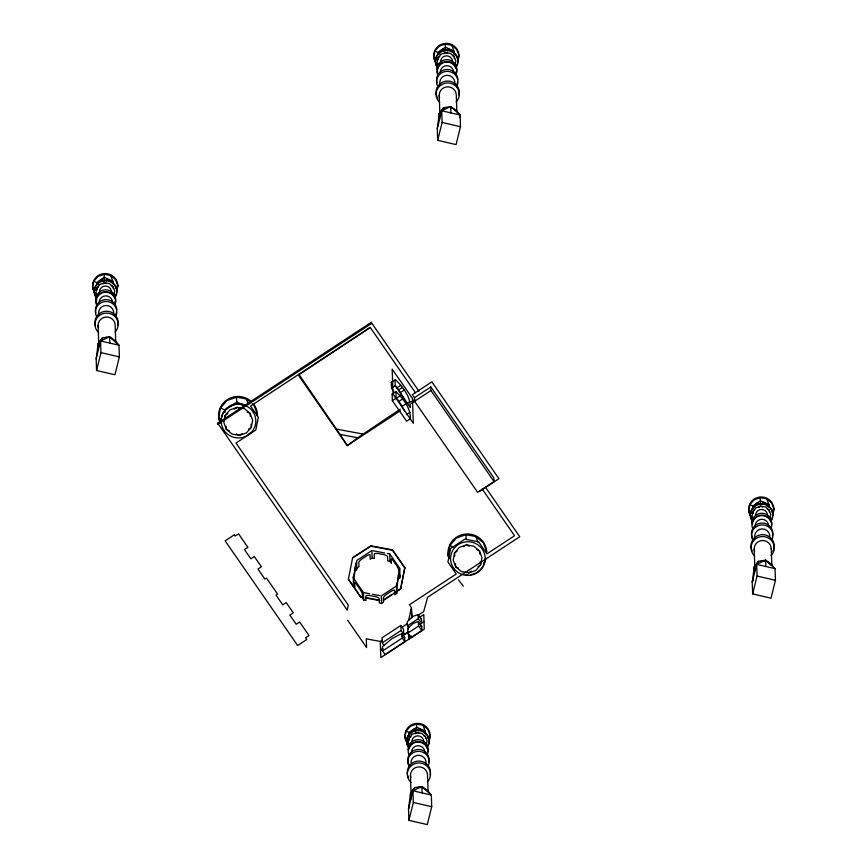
<?xml version="1.0" encoding="UTF-8"?>
<svg xmlns="http://www.w3.org/2000/svg" width="868" height="868" viewBox="0 0 868 868"><rect width="100%" height="100%" fill="white"/><g stroke="black" fill="none" stroke-linecap="round" stroke-linejoin="round"><path stroke-width="1.3" d="M425.428 733.785L425.233 731.095L422.922 725.236L416.488 724.107L410.336 726.266L406.105 731.127L404.933 737.388L407.135 743.366M437.548 70.265L437.678 69.082A9.483 9.223 -2 0 1 455.993 68.594M752.502 523.849L752.632 522.666A9.483 9.223 -2 0 1 770.947 522.178M96.164 358.82L98.149 343.565L102.413 337.869L109.552 336.762L115.401 340.896L118.959 345.214L119.361 356.9L114.934 374.77L96.565 370.495L96.164 358.82L100.59 340.94L102.413 337.869M437.288 128.648L439.284 113.393L443.537 107.697L450.676 106.59L456.525 110.713L460.083 115.043L460.485 126.717L456.058 144.598L437.689 140.323L437.288 128.648L441.714 110.768L443.537 107.697M414.763 787.699L410.51 793.395L408.513 808.65L408.915 820.325L427.284 824.6L431.711 806.719L431.309 795.045L427.75 790.715L421.902 786.592L414.763 787.699L410.51 793.395L410.727 799.71M758.491 561.281L754.238 566.978L752.241 582.233L752.654 593.907L771.012 598.182L775.45 580.301L775.037 568.627L771.478 564.298L765.63 560.175L758.491 561.281L754.238 566.978L754.455 573.292M94.786 293.536L92.583 287.558L93.755 281.297L97.975 276.436L104.138 274.277L110.572 275.406L115.552 279.518L117.755 285.496L116.583 291.756M114.055 294.567L114.706 291.084L113.068 286.635L109.368 283.586L104.583 282.751L100.015 284.346L96.869 287.959L96.001 292.614L96.89 295.011M220.385 422.26L218.693 417.649L220.483 408.025L226.993 400.549L236.465 397.229L246.36 398.965L250.201 402.123M435.91 63.364L433.707 57.386L434.879 51.125L439.099 46.264L445.262 44.105L451.696 45.234L456.676 49.335L458.879 55.324L457.718 61.585M455.179 64.395L455.83 60.901L454.192 56.453L450.492 53.404L445.707 52.568L441.139 54.174L437.993 57.787L437.125 62.431L438.449 66.033M486.774 551.994L483.389 542.782L475.718 536.467L465.823 534.742L456.351 538.051L449.841 545.527L448.04 555.162L449.309 558.612M428.944 741.587L430.105 735.326L427.902 729.337L422.922 725.236M485.657 558.015L484.973 561.629L483.346 563.495M750.863 516.948L748.661 510.97L749.833 504.709L754.064 499.849L760.216 497.689L766.65 498.818L771.641 502.919L773.844 508.908L772.672 515.169M769.916 519.14L770.784 514.485L769.156 510.048L765.446 506.999L760.672 506.152L756.093 507.758L752.957 511.371L752.079 516.015L752.968 518.413M363.247 597.499L360.708 597.021L348.394 579.26L352.614 557.798L370.886 545.798L392.52 549.867L404.824 567.629L400.615 589.079L383.406 600.385M354.741 569.3L355.988 563.093M353.287 577.882L356.271 562.963M387.204 553.448L389.754 553.925L399.92 568.605L399.747 578.283C399.964 563.668 396.014 591.813 396.698 593.462L394.766 594.732L394.625 590.435A6.792 1.335 -34.7 0 0 391.761 590.924L386.13 594.623A6.792 1.335 -34.7 0 0 383.363 597.835L383.515 602.121L381.584 603.39L379.305 602.956L379.164 598.67A6.792 1.53 11.4 0 0 375.779 596.674L369.117 595.426A6.792 1.53 11.4 0 0 365.84 596.164L365.992 600.45L363.714 600.027L362.423 598.16L362.271 593.864A6.792 0.835 56.7 0 0 360.329 589.763L356.531 584.294A6.792 0.835 56.7 0 0 354.686 582.927L354.838 587.213L353.547 585.347C352.864 583.676 356.813 555.563 356.585 570.168L356.77 560.478L371.884 550.562L372.144 558.026L370.224 559.296L370.072 554.999A6.792 1.335 -34.7 0 0 367.207 555.487L361.576 559.187A6.792 1.335 -34.7 0 0 358.809 562.399L358.961 566.685L357.03 567.954M398.141 576.178L398.64 573.694M397.186 582.265L396.437 585.998L381.323 595.915L381.584 603.39M397.685 579.781L398.933 573.574M400.615 589.079L404.824 567.629M408.578 620.468L411.53 607.806L409.425 604.768L456.243 574.019L447.921 562.019L450.644 548.457L464.781 539.18L478.583 541.773L486.948 553.86L514.54 535.74L482.261 489.161M96.565 370.495L100.992 352.625L100.59 340.94L109.552 336.762L118.959 345.214L100.59 340.94L98.149 343.565L98.377 349.88M437.689 140.323L442.127 122.442L441.714 110.768L450.676 106.59L460.083 115.043L459.443 117.592M408.915 820.325L413.352 802.455L412.94 790.77L421.902 786.592L431.309 795.045L412.94 790.77L408.513 808.65L409.403 806.274M752.654 593.907L757.08 576.037L756.668 564.352L765.63 560.175L775.037 568.627L756.668 564.352L752.241 582.233L753.131 579.857M239.807 404.13L245.21 405.953M115.292 288.415L117.755 285.496M457.241 57.266L458.879 55.324M427.642 738.245L430.105 735.326M771.381 511.827L773.844 508.908M439.501 119.708L439.284 113.393L441.714 110.768L460.083 115.043M230.085 406.636L234.251 404.586M93.755 281.297L96.684 282.599L104.399 277.38L112.883 281.265L113.1 283.869M434.879 51.125L437.808 52.416L445.523 47.208L454.007 51.093L454.224 53.697M98.594 286.798L96.869 287.959L97.042 289.988M102.869 283.912L104.583 282.751L106.482 283.608M439.718 56.615L437.993 57.787L438.166 59.805M443.993 53.729L445.707 52.568L447.606 53.436M225.083 412.474L225.007 410.043L236.877 402.025L245.177 405.833M227.839 413.624L225.192 415.403L223.857 422.564L226.374 429.4L232.071 434.098L239.427 435.378L246.458 432.915L251.297 427.371L252.631 420.21L250.114 413.374L244.418 408.676L237.062 407.396L230.02 409.859L225.192 415.403L225.452 418.528M234.414 409.175L237.062 407.396L239.948 408.21M242.074 433.599L239.427 435.378L236.519 434.054M248.649 429.15L251.297 427.371L251.026 424.246M457.186 551.126L454.539 552.916L453.204 560.066L455.722 566.913L461.429 571.6L468.774 572.891L475.816 570.428L480.644 564.873L481.979 557.723L479.461 550.876L473.765 546.189L466.409 544.898L459.378 547.361L454.539 552.916L454.81 556.041M463.762 546.688L466.409 544.898L469.328 546.232M471.422 571.101L468.774 572.891L465.866 571.556M477.997 566.663L480.644 564.873L480.384 561.748M410.944 736.628L409.219 737.789L408.351 742.433L409.24 744.831M415.219 733.731L416.944 732.57L421.718 733.406L425.418 736.465L427.056 740.903L426.188 745.558L426.014 743.529M754.672 510.21L752.957 511.371L753.12 513.4M758.947 507.324L760.672 506.152L762.56 507.02M393.746 391.468L391.49 388.202L391.284 382.245L395.634 379.858C402.969 387.052 410.575 396.687 410.293 407.461L395.244 385.728L395.027 379.772M391.49 388.202L395.244 385.728M397.034 387.779L400.788 385.294M392.141 394.105L395.895 391.62C403.186 398.607 410.803 408.134 410.358 418.745L406.615 421.23L392.369 400.669L392.141 394.105L392.911 394.604M395.45 385.761L398.694 389.884L402.448 387.41M400.376 392.596L404.13 390.123M392.369 400.669L396.123 398.195L395.895 391.62M396.351 398.26L400.094 395.786M395.048 396.719L398.965 401.396L402.719 398.922M404.542 410.857L402.036 406.484L405.79 404M406.332 403.967L410.087 401.493M406.387 414.654L410.13 412.181M371.265 323.634L371.222 322.353L371.265 323.634L217.738 424.452L217.705 423.172L371.222 322.353L418.951 391.218M415.425 392.694L370.213 327.431L250.526 406.04L258.339 417.324L255.789 430.029L236.009 443.027L348.274 605.061L347.254 610.15L217.705 423.172M414.437 397.707L430.832 386.944L493.892 477.975L494.022 481.545L477.628 492.308L414.568 401.287L414.437 397.707L412.343 394.68L431.852 381.866L498.948 478.702L479.429 491.516M400.256 409.143L357.724 437.743L340.093 434.423L299.124 374.672L370.213 327.431M411.519 401.743L414.893 399.53M400.311 410.77L347.222 445.642L357.724 437.743M414.568 401.287L430.962 390.524L430.832 386.944M411.573 403.381L414.947 401.168M404.835 568.041L392.531 550.279L370.907 546.2L352.614 557.798M383.396 599.972L392 594.33M394.148 592.909L400.593 588.678M418.181 615.238L423.66 611.636L427.642 597.227L519.758 536.728L485.896 487.849M401.927 636.146L408.676 631.709L401.938 636.157M382.604 650.946L402.318 638.002L402.166 633.727L399.66 634.573L391.967 638.642L382.452 646.682L382.604 650.946L385.121 654.602L404.835 641.658L404.694 637.383L402.166 633.727M400.897 625.437L401.07 630.472L403.696 634.258L403.522 629.224L400.897 625.437L382.05 637.796L382.235 642.83L384.199 645.673M347.601 620.153L366.578 647.539L366.274 638.815L380.249 641.452L382.506 639.976M401.634 627.423L407.255 623.734M419.342 617.484L423.79 614.566L424.04 621.683M407.363 625.85L418.278 618.678L418.137 614.587L412.777 616.399L407.222 621.748L407.363 625.85L408.709 627.607M382.235 642.83L401.07 630.472M419.461 624.515L424.007 621.64L424.268 629.116L408.719 639.325M407.602 633.26L418.517 626.099L418.365 621.803L416.966 621.922L413.005 623.539L408.047 628.15L407.602 633.26L410.965 637.665L421.881 630.504L421.729 626.208L418.365 621.803M403.577 637.687L404.694 637.383M420.329 626.327L421.729 626.208M420.882 618.992L421.501 618.992L421.642 623.083L418.278 618.678M391.284 382.245L391.891 382.332M336.372 429.063L363.247 434.119M373.153 550.8L384.654 552.959M372.144 558.026L374.423 558.46L374.271 554.164A6.792 1.53 11.4 0 1 377.547 553.426L384.209 554.685A6.792 1.53 11.4 0 1 387.595 556.67L387.736 560.967L390.014 561.39L391.316 563.267L391.164 558.97A6.792 0.835 56.7 0 1 393.009 560.348L396.795 565.817A6.792 0.835 56.7 0 1 398.738 569.907L398.889 574.204L400.191 576.07M354.014 578.923L363.453 592.551L369.833 593.755M372.394 594.233L380.054 595.676M365.775 597.575L378.502 599.962M365.797 597.976L379.783 600.613M442.127 122.442L460.485 126.717M100.992 352.625L119.361 356.9M757.08 576.037L775.45 580.301M413.352 802.455L431.711 806.719M749.833 504.709L752.762 506.001L760.476 500.793L768.961 504.677L769.189 507.281M406.105 731.127L409.034 732.418L416.749 727.21L425.233 731.095L425.32 733.525M220.483 408.025L225.007 410.043M449.841 545.527L453.226 547.046M452.304 55.595L454.192 56.453L454.365 58.481M767.258 509.18L769.156 510.048L769.319 512.077M111.18 285.767L113.068 286.635L113.241 288.664M247.206 412.04L250.114 413.374L250.375 416.488M229.282 430.734L226.374 429.4L226.103 426.286M476.554 549.542L479.461 550.876L479.733 554.001M458.629 568.247L455.722 566.913L455.461 563.788M418.832 733.438L416.944 732.57L412.365 734.176L409.219 737.789L409.392 739.818M423.53 735.597L425.418 736.465L425.591 738.484M252.111 403.696L254.031 405.28L257.427 414.481M433.707 57.386L436.626 59.859M748.661 510.97L751.59 513.444M92.583 287.558L95.502 290.042M404.933 737.388L407.851 739.861M218.693 417.649L221.503 420.047M458.445 579.9L463.36 586.16M418.137 614.587L421.501 618.992M418.517 626.099L421.881 630.504M430.962 390.524L494.022 481.545M347.211 445.317L340.093 434.423M347.222 445.642L299.178 376.311L299.102 374.13M402.318 638.002L404.835 641.658M398.694 389.884L404.683 400.105M398.965 401.396L402.036 406.484M766.65 498.818L768.961 504.677L769.048 507.107M451.696 45.234L454.007 51.093L454.138 54.727M475.718 536.467L477.942 542.12M246.36 398.965L248.584 404.618M110.572 275.406L112.883 281.265L112.97 283.695M452.141 50.995L447.747 48.608L447.519 50.886M423.367 730.997L418.973 728.61L418.745 730.889M111.017 281.167L106.623 278.78L106.384 281.058M754.238 566.978L754.802 570.45M439.284 113.393L439.653 115.704M410.51 793.395L411.063 796.867M98.149 343.565L98.529 345.876M760.216 497.689L760.607 504.427M752.99 508.605L752.762 506.001L752.892 509.646M445.262 44.105L445.653 50.843M465.823 534.742L466.224 539.538M416.488 724.107L416.879 730.845M409.251 735.022L409.034 732.418L409.164 736.053M236.465 397.229L236.953 404.455M104.138 274.277L104.529 281.015M771.24 548.5L771.815 565.068M767.171 506.619C768.907 503.69 760.9 499.718 762.473 504.471M765.63 560.175L765.858 566.489M758.86 504.764C759.977 499.784 752.73 505.067 754.585 507.65M754.173 548.945L754.791 566.793M456.861 111.473L456.286 94.916A8.539 8.3 -2 0 0 446.423 86.941A8.539 8.3 -2 0 0 439.566 97.509M450.676 106.59L450.893 112.905M443.906 51.179C445.024 46.199 437.765 51.483 439.631 54.066M437.808 52.416L437.895 54.847M439.219 95.361L439.837 113.198M428.087 791.486L427.512 774.918A8.474 8.246 -2 0 0 417.638 767.008A8.474 8.246 -2 0 0 410.835 777.5M421.902 786.592L422.119 792.907M415.132 731.181C416.249 726.201 408.991 731.485 410.857 734.068M410.889 635.528L410.965 637.665M408.763 634.193L408.936 639.141L380.813 657.608L380.249 641.452M408.264 625.969L408.394 629.528M408.535 634.356L408.709 639.336M410.445 775.363L411.063 793.211M396.394 584.88L396.698 593.462M389.754 553.925L390.014 561.39M363.453 592.551L363.714 600.027M360.708 597.021L348.394 579.26M353.243 576.764L353.547 585.347M115.737 341.656L115.162 325.088A8.539 8.3 -2 0 0 105.299 317.113A8.539 8.3 -2 0 0 98.442 327.681M109.552 336.762L109.769 343.077M102.782 281.351C103.9 276.371 96.641 281.655 98.507 284.237M96.684 282.599L96.771 285.019M98.095 325.543L98.713 343.381M220.212 422.944A19.432 18.901 -2 0 1 251.568 401.776M254.009 404.575A19.432 18.901 -2 0 1 257.438 416.206M250.331 432.828A17.317 16.85 -2 0 1 248.346 434.391M221.232 421.967A17.317 16.85 -2 0 1 245.894 405.313M485.874 558.656A19.432 18.901 -2 0 1 484.952 560.923M448.691 558.07A19.432 18.901 -2 0 1 463.913 534.276A19.432 18.901 -2 0 1 486.753 551.288M485.125 559.133A17.317 16.85 -2 0 1 470.51 574.703M468.004 574.909A17.317 16.85 -2 0 1 465.4 574.746M752.306 527.57A9.96 9.689 -2 0 1 761.605 515.125A9.96 9.689 -2 0 1 771.533 527.06M753.044 538.854A10.676 10.383 -2 0 1 760.498 523.165A10.676 10.383 -2 0 1 772.531 535.838M753.109 540.731A10.676 10.383 -2 0 1 761.952 524.912A10.676 10.383 -2 0 1 771.598 540.243M755.258 525.921A6.629 6.456 -2 0 1 761.724 519.303A6.629 6.456 -2 0 1 768.516 525.574M754.563 551.082A8.474 8.246 -2 0 1 761.377 540.59A8.474 8.246 -2 0 1 771.164 548.511M755.919 565.155A8.539 8.3 -2 0 1 757.232 563.397M760.997 561.151A8.539 8.3 -2 0 1 765.424 561.032M767.496 561.813A8.539 8.3 -2 0 1 770.697 564.764M751.829 523.198A9.96 9.689 -2 0 1 762.842 513.303A9.96 9.689 -2 0 1 771.468 525.194M751.221 548.185A11.599 11.284 -2 0 1 762.809 534.645A11.599 11.284 -2 0 1 773.865 548.543M773.583 549.487A11.599 11.284 -2 0 1 772.78 551.299M752.209 550.974A11.599 11.284 -2 0 1 751.471 549.14M754.672 555.987A11.599 11.284 -2 0 1 754.249 540.037A11.599 11.284 -2 0 1 770.654 539.603A11.599 11.284 -2 0 1 771.066 555.553M755.605 515.353A5.913 5.75 -2 0 1 761.366 509.451A5.913 5.75 -2 0 1 767.431 515.039M755.008 538.323A7.552 7.345 -2 0 1 762.061 528.894A7.552 7.345 -2 0 1 769.601 537.943M750.842 516.243A12.629 12.293 -2 0 1 760.194 496.984A12.629 12.293 -2 0 1 772.65 514.464M752.35 521.299A11.251 10.948 -2 0 1 760.693 504.134A11.251 10.948 -2 0 1 771.782 519.715M751.731 519.834A11.251 10.948 -2 0 1 761.247 503.592A11.251 10.948 -2 0 1 771.771 519.194M437.353 73.986A9.96 9.689 -2 0 1 446.651 61.541A9.96 9.689 -2 0 1 456.579 73.476M457.577 82.254A10.676 10.383 -2 0 1 456.991 83.968M436.962 82.796A10.676 10.383 -2 0 1 445.544 69.581A10.676 10.383 -2 0 1 457.87 79.552M437.711 86.355A10.676 10.383 -2 0 1 447.465 71.328A10.676 10.383 -2 0 1 456.644 86.659M440.304 72.337A6.629 6.456 -2 0 1 446.76 65.708A6.629 6.456 -2 0 1 453.563 71.99M440.163 113.6A8.539 8.3 -2 0 1 444.015 108.446M450.459 107.448A8.539 8.3 -2 0 1 454.344 109.498M436.875 69.614A9.96 9.689 -2 0 1 447.888 59.718A9.96 9.689 -2 0 1 456.514 71.599M437.743 98.236A11.599 11.284 -2 0 1 445.837 81.191A11.599 11.284 -2 0 1 458.912 94.959M439.707 102.402A11.599 11.284 -2 0 1 439.295 86.453A11.599 11.284 -2 0 1 455.689 86.019A11.599 11.284 -2 0 1 456.112 101.968M440.651 61.769A5.913 5.75 -2 0 1 446.412 55.856A5.913 5.75 -2 0 1 452.478 61.454M456.384 70.97A9.483 9.223 -2 0 1 456.123 73.368M437.798 73.856A9.483 9.223 -2 0 1 437.418 71.48M440.054 84.738A7.552 7.345 -2 0 1 447.107 75.299A7.552 7.345 -2 0 1 454.637 84.359M435.888 62.659A12.629 12.293 -2 0 1 444.59 43.465A12.629 12.293 -2 0 1 458.185 59.708M437.396 67.715A11.251 10.948 -2 0 1 445.729 50.55A11.251 10.948 -2 0 1 456.828 66.131M437.385 67.205A11.251 10.948 -2 0 1 445.718 50.04A11.251 10.948 -2 0 1 456.807 65.61M96.153 302.292A9.96 9.689 -2 0 1 105.462 289.836A9.96 9.689 -2 0 1 115.39 301.782M96.218 304.158A9.96 9.689 -2 0 1 105.527 291.713A9.96 9.689 -2 0 1 115.455 303.648M116.453 312.426A10.676 10.383 -2 0 1 115.856 314.151M95.838 312.968A10.676 10.383 -2 0 1 104.41 299.753A10.676 10.383 -2 0 1 116.746 309.735M97.032 317.319A10.676 10.383 -2 0 1 105.408 301.521A10.676 10.383 -2 0 1 115.921 316.017M99.18 302.509A6.629 6.456 -2 0 1 105.636 295.89A6.629 6.456 -2 0 1 112.439 302.162M99.039 343.771A8.539 8.3 -2 0 1 101.155 339.996M104.919 337.739A8.539 8.3 -2 0 1 107.122 337.402M109.335 337.63A8.539 8.3 -2 0 1 113.22 339.67M95.382 325.728A11.599 11.284 -2 0 1 106.222 311.232A11.599 11.284 -2 0 1 117.788 325.131M98.583 332.574A11.599 11.284 -2 0 1 98.171 316.625A11.599 11.284 -2 0 1 114.565 316.191A11.599 11.284 -2 0 1 114.977 332.14M99.527 291.941A5.913 5.75 -2 0 1 105.288 286.039A5.913 5.75 -2 0 1 111.354 291.626M115.26 301.153A9.483 9.223 -2 0 1 114.999 303.55M96.673 304.028A9.483 9.223 -2 0 1 96.294 301.652L96.554 299.254A9.483 9.223 -2 0 1 114.869 298.776M98.93 314.921A7.552 7.345 -2 0 1 105.983 305.482A7.552 7.345 -2 0 1 113.513 314.531M94.764 292.831A12.629 12.293 -2 0 1 104.106 273.572A12.629 12.293 -2 0 1 116.562 291.051M96.272 297.887A11.251 10.948 -2 0 1 104.605 280.733A11.251 10.948 -2 0 1 115.704 296.303M96.25 297.377A11.251 10.948 -2 0 1 104.583 280.212A11.251 10.948 -2 0 1 115.683 295.793M408.578 753.988A9.96 9.689 -2 0 1 417.877 741.543A9.96 9.689 -2 0 1 427.805 753.478M409.316 765.272A10.676 10.383 -2 0 1 416.77 749.583A10.676 10.383 -2 0 1 428.803 762.256M409.381 767.149A10.676 10.383 -2 0 1 417.758 751.352A10.676 10.383 -2 0 1 428.282 765.847M411.53 752.339A6.629 6.456 -2 0 1 417.996 745.72A6.629 6.456 -2 0 1 424.788 751.992M412.191 791.573A8.539 8.3 -2 0 1 413.504 789.815M417.269 787.569A8.539 8.3 -2 0 1 419.472 787.233M421.685 787.45A8.539 8.3 -2 0 1 425.57 789.5M408.101 749.616A9.96 9.689 -2 0 1 419.114 739.72A9.96 9.689 -2 0 1 427.74 751.601M407.493 774.603A11.599 11.284 -2 0 1 419.07 761.062A11.599 11.284 -2 0 1 430.137 774.961M408.481 777.381A11.599 11.284 -2 0 1 407.743 775.558M410.933 782.404A11.599 11.284 -2 0 1 410.521 766.455A11.599 11.284 -2 0 1 426.915 766.021A11.599 11.284 -2 0 1 427.338 781.97M411.877 741.771A5.913 5.75 -2 0 1 417.638 735.858A5.913 5.75 -2 0 1 423.703 741.456M408.904 749.084A9.483 9.223 -2 0 1 427.219 748.596M410.976 762.853A7.552 7.345 -2 0 1 419.32 755.344A7.552 7.345 -2 0 1 425.863 764.361M407.114 742.661A12.629 12.293 -2 0 1 416.466 723.402A12.629 12.293 -2 0 1 428.911 740.881M408.622 747.717A11.251 10.948 -2 0 1 416.955 730.552A11.251 10.948 -2 0 1 428.054 746.133M408.003 746.252A11.251 10.948 -2 0 1 417.519 730.01A11.251 10.948 -2 0 1 428.032 745.612M234.251 534.829L225.116 540.829L297.637 645.51L306.773 639.51L305.59 637.796L309.019 635.539L299.644 622.009L296.216 624.266L289.869 615.108L293.297 612.851L286.201 602.598L282.762 604.855L276.035 595.144L277.597 594.124L266.487 578.077L264.924 579.108L257.948 569.039L261.387 566.782L254.281 556.529L250.852 558.786L244.472 549.596L247.912 547.339L238.537 533.809L235.098 536.066L234.251 534.829M382.81 648.7L380.553 650.175L382.81 648.7M412.463 398.412L392.152 369.095L393.02 393.974L413.331 423.28L412.463 398.412M411.573 609.076L411.258 608.62L411.877 617.81L411.573 609.076M224.269 430.691A17.317 16.85 -2 0 0 254.161 428.249A17.317 16.85 -2 0 0 237.094 404.282A17.317 16.85 -2 0 0 224.269 430.691M453.628 568.193A17.317 16.85 -2 0 0 483.519 565.752A17.317 16.85 -2 0 0 466.441 541.795A17.317 16.85 -2 0 0 453.628 568.193"/></g></svg>
